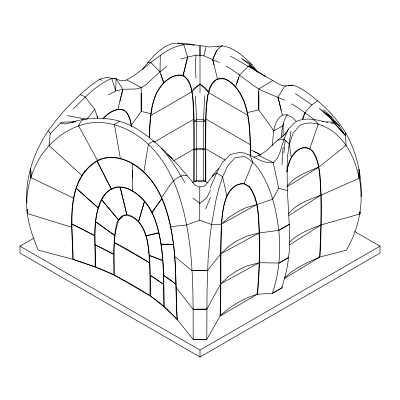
<?xml version="1.0" encoding="UTF-8"?>
<svg xmlns="http://www.w3.org/2000/svg" width="400" height="400" viewBox="0 0 400 400"><rect width="100%" height="100%" fill="white"/><g stroke="black" fill="none" stroke-linecap="round" stroke-linejoin="round"><path stroke-width="0.6" d="M290.96 131.085L287.625 156.04L287.025 167.805L287.385 190.6L289.255 224.325L289.69 241.37L289.47 249.56L287.575 265.505L285.92 273.195L281.865 287.9L272.265 293.44L257.575 294.135C259.26 273.775 260.225 253.33 259.57 232.9C258.36 217.215 259.335 199.51 249.25 186.4L244.04 183.505C224.54 183.875 222.66 209.595 221.41 224.2L211.545 224.545L199.735 220.165L199.76 186.955L195.465 185.525C178.1 164.75 160.3 143.49 137.05 129.075C117.74 116.885 93.88 115.585 72.37 121.995M219.39 62.47L203.935 55.82L200 55.29L200 45.675L189.85 44.08L186.15 43.86M150.03 295.725C150.085 278.735 150.22 261.66 147.87 244.79C146.115 232.425 138.915 214.09 123.63 215.5L118.93 219.71C112.085 237.26 114.565 256.605 114.175 275.025L150.03 295.725L132.68 285.045L114.175 275.025M282.04 286.675L281.865 287.9L272.265 293.44C280.06 270.7 281.5 246.22 277.69 222.55C276.01 211.08 273.305 199.755 269.215 188.895C263.885 176.405 257.28 163.09 244.69 156.58L235.35 157.51L227.815 165.71L222.63 176.795L218.935 188.3L215.96 200.185L211.545 224.545L210.03 236.255L208.09 259.27L207.03 290.695L206.79 339.555L193.21 339.555L177.27 319.575C175.45 291.18 176.96 262.515 172.065 234.37C167.65 207.315 157.475 177.945 132.415 163.455C122.025 157.43 108.65 154.545 97.57 160.49C89.355 164.945 83.165 172.38 78.99 180.635C67.715 205.265 72.69 233.155 72.87 259.3L38.265 250.1C30.86 232.88 24.91 214.27 27.15 195.295C28.91 180.045 34.27 165.185 43.23 152.675C53.965 138.265 69.53 127.15 87.27 123.48C102.69 120.415 118.62 124.52 132.08 132.195C168.8 153.395 182.61 197.09 188.575 236.585C193.79 270.65 193.015 305.205 193.21 339.555L206.79 339.555L220.015 316.125C221.365 285.495 220.065 254.825 221.41 224.2M361.09 196.875C361.975 174.745 356.59 152.38 345.75 133.065C338.375 120.76 328.59 110.085 317.67 100.835C310.045 94.765 302.445 88.135 292.975 85.165L286.23 85.87L282.68 85.65L279.655 84.485L230.385 56.04M320.36 249.075A986.37 571.41 60.2 0 0 321.155 224.92L321.225 217.48A874.91 713.04 0 0 0 321.15 195.075L319.88 173.945L317.695 161.625L315.945 156.485L313.425 151.925L309.825 148.57L305.29 147.31C293.435 148.405 288.155 161.25 286.955 171.625M250.365 155.95C250.17 137.74 250.185 119.03 243.945 101.67C239.725 91.045 229.22 73.71 215.455 80.205C206.955 88.37 207.19 101.265 206.19 112.185C205.38 135.325 205.915 158.485 205.81 181.635L207.955 182.875M283.015 136.415L283.28 123.505M149.25 137.955C150.09 119.005 149.9 97.46 163.735 82.715L159.99 71.795L160.33 55.36C170.065 48.215 182.19 42.23 194.505 45.465M220.21 315.955C221.525 285.335 220.14 254.66 221.625 224.045C222.385 213.62 223.37 202.84 228.49 193.51C231.655 187.94 237.73 182.575 244.57 184.115L249.44 187.01C260.02 202.52 258.29 222.56 259.4 240.48C259.675 258.425 258.66 276.36 257.29 294.245L220.21 315.955C230.59 305.85 243.43 298.435 257.29 294.245M73.04 109.165C84.76 97.665 96.26 84.725 111.8 78.5L116.07 78.75L115.71 90.985L108.27 94.92M71.815 227.29L27.225 213.49L27.345 209.595M149.48 137.67C150.055 122.625 150.445 107.065 156.61 93.065C161.74 83.435 172.77 71.61 184.735 76.685C193.785 85.965 192.5 100.225 193.59 112.2C194.19 135.405 193.775 158.62 193.855 181.83L192.28 182.735M284.375 278.52L319.64 257.165C320.7 236.52 321.3 215.84 320.84 195.17C319.78 180.2 321.085 163.375 311.89 150.595C298.305 140.485 287.65 160.485 287.05 171.88M320.335 249.06L319.93 257.055L346.47 250.1C360.43 225.845 365.535 196.51 356.985 169.51C353.02 155.235 345.705 141.505 333.87 132.25C324.36 125.26 311.64 119.73 300.13 125.21L293.07 133.165L289.305 144.32L291.225 157.15M282.03 164.73L283.065 147.145M73.425 198.095L30.825 177.6L31.135 173.07L30.585 168.26L33.705 158.62L37.735 149.055L42.655 139.62L48.49 130.405L55.45 121.095L63.105 111.99L71.36 103.18L80.17 94.655L89.89 86.135L99.75 79.22L107.24 77.225L112.55 78.56M204.655 95.67L203.53 119.74L203.505 180.525L205.545 181.48L205.545 135.34C205.74 120.895 205.23 106.245 208.45 92.065C209.745 83.92 217.24 74.875 226.185 79.33C251.615 94.5 249.77 130.005 250.61 155.785M200 55.29L196.09 55.11L195.415 63.785L195.97 78.295M272.29 145.385C273.6 135.14 272.67 121.52 282.39 115.11L286.665 114.83L291.49 116.925L296.17 121.125M48.49 130.405L50.17 133.815L49.09 145.58L81.92 175.455L83.505 172.85M283.95 153.005L285.15 140.145L284.025 139.05L277.785 140.135C270.48 146.47 263.91 154.97 253.95 156.995M281.19 137.56C282.02 129.675 282.7 121.16 287.415 114.49M318.01 166.285L318.895 167.11L346.11 145.245L345.49 135.6L345.75 133.065M143.84 171.96L148.375 144.29L153.655 140.965L154.325 141.965M203.935 55.82L205.81 47.53M103.615 117.67L108.345 113.615L113.19 110.76L117.945 109.205L122.84 89.28L116.07 78.75L114.09 78.805M119.84 101.57L122.84 89.28L136.375 88.975L141.2 87.685L146.05 84.695L159.99 71.795L166.88 66.43M142.295 69.48C151.68 57.915 166.63 37.72 183.825 44.65L187.615 57.12L183.13 75.45C191.17 79.99 191.825 90.4 193.015 98.565C193.885 108.51 194.1 118.49 194.12 128.465L194.12 181.675L205.545 181.48M160.81 74.175L163.735 82.715C168.895 78.015 175.84 73.395 183.13 75.45L187.615 57.12L196.09 55.11M98.095 207.85C92.655 227.06 95.555 247.23 95.145 266.89L73.11 259.38C72.825 235.68 69.275 211.28 76.21 188.175C80.05 177.215 86.95 167.075 97.11 161.11C108.335 155.04 121.795 157.635 132.415 163.73C160.365 180.255 169.53 214.135 173.41 244.29C176.565 269.225 175.515 294.4 177.13 319.435L164.12 306.715C163.425 275.095 165.29 241.895 152 212.365C145.94 200.225 135.14 189.395 121.375 186.925C109.07 185.445 101.065 197.43 98.095 207.85L76.21 188.175L98.095 207.85L99.525 205.895M323.43 121.51C314.275 119.105 304.265 117.38 295.47 121.965L288.44 129.075L284.025 139.05L280.04 152.215L277.4 158.34L273.25 162.62C261.14 164.145 251.79 153.71 240.055 152.27L230.29 154.53L222.44 162.385L216.68 172.915L209.985 188.175M302.575 119.55C304.435 111.4 310.665 105.06 317.67 100.835M235.59 86.65L239.6 74.995L248.265 66.28L250.23 65.09L251.91 64.645L257.65 71.97M309.825 148.57L318.2 124.03L315.87 121.33L313.185 119.365M236.43 84.225L238.93 76.965M302.54 119.73L304.93 112.765L298.21 107.975L291.465 103.83M244.04 183.505L252.825 162.025L249.92 155.225M205.615 208.96L210.415 197.375M122.8 216.74L118.495 219.85L101.65 199.785C107.325 187.225 121.27 183.725 132.63 191.235C144.82 198.435 152.575 211.085 156.585 224.38C164.445 251.01 163.5 279.095 163.93 306.55L150.32 295.92C150.225 279.225 150.51 262.445 148.28 245.86C146.81 234.845 142.91 222.82 132.75 216.885C124.265 210.745 116.76 218.58 115.975 227.205C112.94 242.895 114.04 258.99 113.84 274.86L95.43 267.005C96.19 243.615 91.09 217.93 103.34 196.52M97.11 161.11L111.2 188.81L97.11 161.11L97.615 159.985M258.27 72.39L250.23 65.09L241.375 58.45L251.91 64.645C243.73 56.395 234.42 47.785 222.51 45.87C216.695 48.125 215.015 54.355 212.695 59.515L217.425 78.79M216.99 50.11L212.695 59.52L213.99 64.81M210.73 189.96L206.575 198.01L199.735 203.345L192.99 198.15M176.07 287.48L193.11 309.265L206.865 309.14L220.69 283.865M258.8 155.585L273.25 162.62L278.695 188.27L272.695 199.135L256.95 204.54L256.235 203.515M282.39 115.11L278 97.165L284.145 86.995L286.23 85.87M84.14 171.81L84.775 170.77M161.6 197.455C168.315 188.63 173.685 174.56 186.92 175.385M277.785 140.135L284.625 134.55L288.44 129.075M218.575 168.495C213.12 174.035 209.615 181.165 203.985 186.51L199.76 186.955M80.17 94.655L82.545 95.5L85.23 97.11L94.665 109.15L89.455 116.175L86.67 119.225L67.425 115.595M131.63 126.775L131.41 124.99L141.2 111.41L141.2 87.685L126.75 79.9C123.14 81.645 119.37 80.59 116.07 78.75M288.525 213.79C296.345 203.785 309.405 199.665 320.84 195.17L288.805 215.585M289.465 242.29C297.77 233.54 309.775 229.265 320.84 225.02L289.585 244.85M174.8 256.625L192.08 270.7L207.56 270.41L220.76 253.895M95.92 265.935L95.145 266.89L73.11 259.38M286.92 186.285C294.8 176.425 307.2 171.785 318.585 167.235L286.79 186.96M103.355 118.475C108.685 112.77 117.38 106.74 125.24 111.12L128.31 115.305L130.23 120.765L131.31 126.275M50.17 133.815L60.63 123.035L63.825 122.05L73.68 121.88M284.605 277.97C294.31 268.23 307.17 262.505 319.64 257.165M160.33 55.36C149.025 63.38 138.91 73.13 126.75 79.9M212.095 176.365L216.68 172.915L222.63 176.795L226.83 196.07M284.625 134.55L285.62 133.89M119.385 121.18L114.44 124.695L120.32 158.38M272.67 80.54L258.8 88.935L258.8 109.915L273.85 130.82L282.775 125.86M278.695 230.42L289.255 224.325L278.695 230.42L259.57 232.9M279.03 263.04L288.775 257.415L279.03 263.04L259.495 262.705M83.385 119.625L82.04 120.4L80.6 121.98L78.535 125.86L97.57 160.49M150.87 115.47L191.815 91.83M154.045 142.18L193.785 119.24M354.595 231.51L380 246.175L380 253.105L200 357.025L20 253.105L20 246.175L34.055 238.065M173.71 160.76L193.88 149.115M20 246.175L200 350.1L380 246.175M217.335 46.715L218.41 46.16L222.51 45.87M194.12 181.675L196.495 180.525L203.505 180.525M321.15 195.075L359.12 178.28L359.05 169.48L359.12 178.28M199.735 220.165L186.61 224.975L170.625 226.665M208.45 92.065L205.64 88.145L200 84.055L192.03 91.4L194.095 88.52L200 84.055L208.45 92.065L209.61 91.645M180.85 59.03L187.615 57.12M321.13 224.905L359.985 213.945L359.985 212.1M122.84 89.28L115.71 90.985L111.8 78.5M247.35 112.59L258.8 109.915L258.8 91.54M75.895 121.65L64.545 123.99L60.63 123.035M147.56 62.54L149.095 62.235L150.825 62.565L159.99 71.795M330.775 123.59L334.015 123.05L345.49 135.6L339.345 126.07L331.905 117.535L323.65 109.72M288.535 85.79L292.975 85.165M218.41 46.16L209.77 46.99L200 45.675L200 92.9M192.08 270.7L207.56 270.41M193.11 309.265L206.865 309.14M326.17 122.565L327.99 122.535M180.825 43.36L185.91 43.58M322.45 121.605L330.895 122.105L334.015 123.05L330.465 118.225L319.23 108.415L331.905 117.535L325.015 113.225L339.345 126.07L330.465 118.225L345.49 135.6M117.945 109.205L123.51 109.675L127.47 113.185L129.945 118.6L131.41 124.99M150.85 113.655L141.2 111.41L141.2 93.065M177.8 42.975L179.53 43.4M278.695 188.27L287.385 190.6M95.43 267.005L104.91 270.76L113.84 274.86M284.72 100.215L263.625 91.415L258.8 88.935L253.95 85.83L232.88 70.285L226.135 66.115M250.57 149.64L260.845 154.99M253.69 151.275L260.835 154.995M182.055 74.89L183.13 75.45M208.615 92.66L247.665 115.205M205.95 119.085L250.23 144.65M205.785 148.92L225.4 160.245M99.75 79.22L101.745 80.455M295.375 93.565L311.935 104.925M265.32 76.56L249.15 65.71L252.99 68.525M150.32 295.92L157.425 301.075L163.93 306.55M254.43 69.58L255.39 70.28M304.93 112.765L313.375 119L313.69 120.055M256.53 70.91L255.225 69.8L256.465 71.135M167.6 154.495L172.57 158.98M164.12 306.715L170.84 312.925L177.13 319.435M250.23 65.09L254.97 69.635M284.025 139.05L289.305 144.32M285.15 140.145L286.57 141.545M101.65 199.785L118.495 219.85M161.335 148.365C170.785 158.61 177.885 170.655 184.905 182.615M256.885 293.135L257.575 294.135M94.665 109.15L97.68 117.945M97.09 116.23L97.84 118.41M278 97.165L281.24 110.425M195.175 95.93C197.705 124.055 195.86 152.345 196.495 180.525M27.005 202.91C25.895 191.26 27.645 179.53 30.585 168.26L30.825 177.6M359.93 211.665L359.985 213.945M132.415 163.73L132.535 177.35M27.185 209.125L27.225 213.49M132.465 170.41L132.63 190.96M200 350.1L200 357.025M143.07 206.27L138.585 221.58L144.51 201.2L143.07 206.27M161.91 198.525L152 212.365L161.91 198.525M227.935 246.98L220.93 253.715L259.23 232.955L246.705 236.09L236.55 241.01L227.935 246.98M227.91 276.95L220.855 283.685L259.16 262.76L246.705 265.965L236.55 270.94L227.91 276.95M228.295 217.98L221.625 224.045L256.615 204.62L245.6 207.82L236.335 212.505L228.295 217.98M196.45 119.75L194.07 121.4L205.665 121.165L203.53 119.74L200 119.475L196.45 119.75M196.495 148.49L194.12 149.805L205.545 149.585L203.505 148.49L196.495 148.49M158.815 232.79L146.19 235.84L158.815 232.79M164.215 244.225L161.07 244.21L173.41 244.29L164.215 244.225M152.89 256.695L149.31 255.46L162.75 260.53L152.89 256.695M100.04 247.135L95.17 244.845L113.815 254.31L100.04 247.135M77.815 226.875L72.03 224.115L94.76 235.685L77.815 226.875M123.585 247.315L114.39 242.59L149.575 262.9L141.39 257.595L123.585 247.315M153.8 277.505L150.2 275.315L163.665 284.39L153.8 277.505M166.88 277.49L163.64 275.455L175.905 284.085L166.88 277.49M100.665 225.185L95.65 221.79L114.705 235.48L100.665 225.185M121.855 194.02L120.13 187.12L126.825 214.79L121.855 194.02"/></g></svg>
